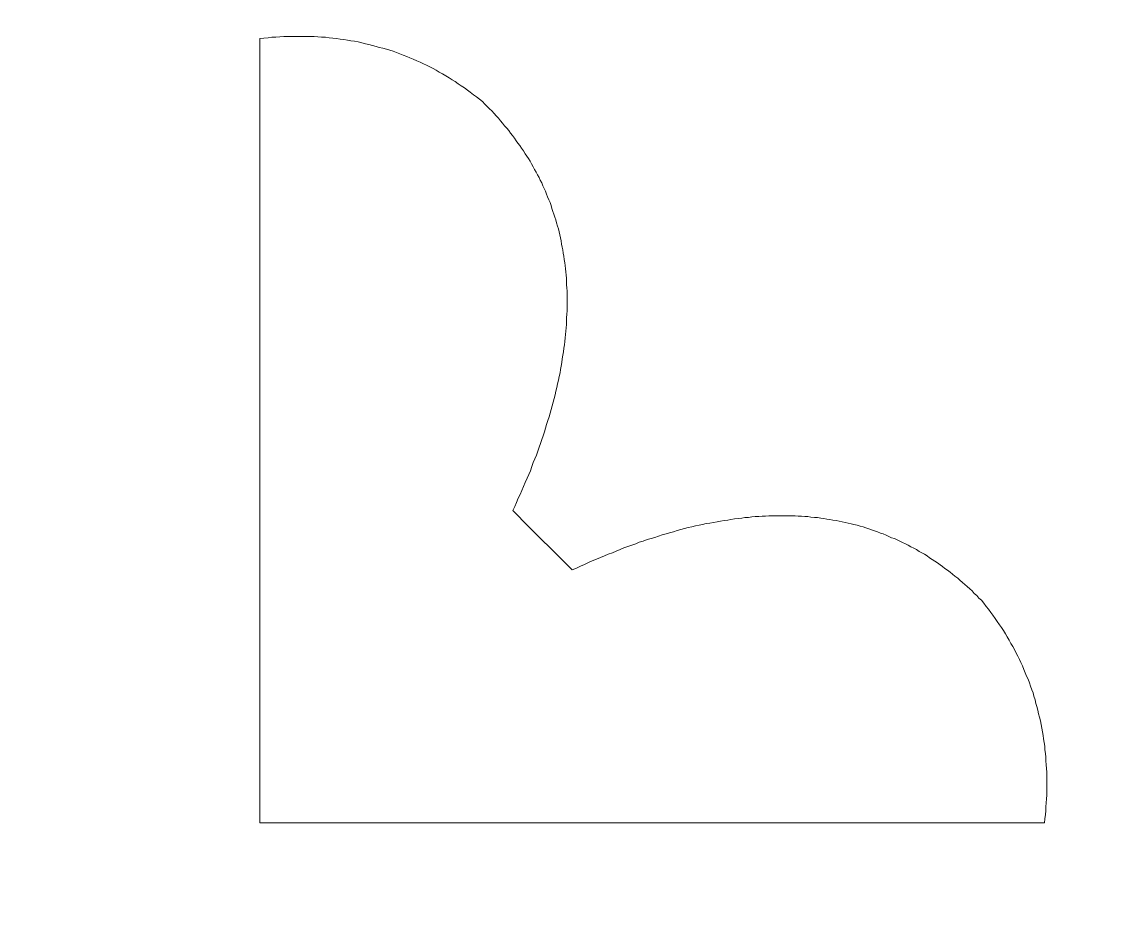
# Model space of a CAD drawing. Header units: centimetres. Extents: x -9.8 to 10, y -7 to 14.1.
# Drawn here: x 7.286 to 8.222, y 0.275 to 1.024 of the extents above; entities that cross this region are included whole.
import ezdxf

# ---------------------------------------------------------------- set-up
doc = ezdxf.new("R2010")
doc.units = ezdxf.units.CM
doc.header["$MEASUREMENT"] = 0
doc.layers.add('layer 1', color=7, linetype='Continuous')

msp = doc.modelspace()

# ---------------------------------------------------------------- linework, layer by layer
at = {"layer": 'layer 1', "color": 114, "lineweight": 9}
for points in [[(-9.82468, 2.6971), (-9.82468, 2.6971), (9.96952, 2.6971), (9.96952, 2.6971), (9.96952, 2.6971), (9.96952, 2.6971), (9.96952, -6.95964), (9.96952, -6.95964), (9.96952, -6.95964), (9.96952, -6.95964), (-9.82468, -6.95964), (-9.82468, -6.95964), (-9.82468, -6.95964), (-9.82468, -6.95964), (-9.82468, 2.6971), (-9.82468, 2.6971)], [(-9.57944, 2.4229), (-9.57944, 2.4229), (9.72428, 2.4229), (9.72428, 2.4229), (9.72428, 2.4229), (9.72428, 2.4229), (9.72428, -6.74336), (9.72428, -6.74336), (9.72428, -6.74336), (9.72428, -6.74336), (-9.57944, -6.74336), (-9.57944, -6.74336), (-9.57944, -6.74336), (-9.57944, -6.74336), (-9.57944, 2.4229), (-9.57944, 2.4229)]]:
    msp.add_open_spline(points, degree=3, knots=[0, 0, 0, 0, 0.2, 0.2, 0.2, 0.2, 0.4, 0.4, 0.4, 0.4, 0.6, 0.6, 0.6, 0.6, 1, 1, 1, 1], dxfattribs=at)
at = {"layer": 'layer 1', "color": 177, "lineweight": 9}
msp.add_open_spline([(7.7529, 0.55816), (7.7529, 0.55816), (7.7529, 0.55816), (7.7529, 0.55816), (7.7529, 0.55816), (7.7529, 0.55816), (7.75643, 0.55961), (7.75643, 0.55961), (7.75643, 0.55961), (7.75643, 0.55961), (7.75975, 0.56127), (7.75975, 0.56127), (7.75975, 0.56127), (7.75975, 0.56127), (7.76328, 0.56273), (7.76328, 0.56273), (7.76328, 0.56273), (7.76328, 0.56273), (7.76681, 0.56439), (7.76681, 0.56439), (7.76681, 0.56439), (7.76681, 0.56439), (7.76993, 0.56584), (7.76993, 0.56584), (7.76993, 0.56584), (7.76993, 0.56584), (7.77346, 0.5673), (7.77346, 0.5673), (7.77346, 0.5673), (7.77346, 0.5673), (7.77678, 0.56875), (7.77678, 0.56875), (7.77678, 0.56875), (7.77678, 0.56875), (7.78031, 0.5702), (7.78031, 0.5702), (7.78031, 0.5702), (7.78031, 0.5702), (7.78343, 0.57166), (7.78343, 0.57166), (7.78343, 0.57166), (7.78343, 0.57166), (7.78696, 0.5727), (7.78696, 0.5727), (7.78696, 0.5727), (7.78696, 0.5727), (7.79028, 0.57415), (7.79028, 0.57415), (7.79028, 0.57415), (7.79028, 0.57415), (7.7936, 0.5754), (7.7936, 0.5754), (7.7936, 0.5754), (7.7936, 0.5754), (7.79672, 0.57685), (7.79672, 0.57685), (7.79672, 0.57685), (7.79672, 0.57685), (7.80004, 0.57809), (7.80004, 0.57809), (7.80004, 0.57809), (7.80004, 0.57809), (7.80336, 0.57913), (7.80336, 0.57913), (7.80336, 0.57913), (7.80336, 0.57913), (7.80689, 0.58038), (7.80689, 0.58038), (7.80689, 0.58038), (7.80689, 0.58038), (7.8098, 0.58163), (7.8098, 0.58163), (7.8098, 0.58163), (7.8098, 0.58163), (7.81312, 0.58266), (7.81312, 0.58266), (7.81312, 0.58266), (7.81312, 0.58266), (7.81644, 0.58391), (7.81644, 0.58391), (7.81644, 0.58391), (7.81644, 0.58391), (7.81977, 0.58495), (7.81977, 0.58495), (7.81977, 0.58495), (7.81977, 0.58495), (7.82288, 0.58578), (7.82288, 0.58578), (7.82288, 0.58578), (7.82288, 0.58578), (7.826, 0.58682), (7.826, 0.58682), (7.826, 0.58682), (7.826, 0.58682), (7.82932, 0.58785), (7.82932, 0.58785), (7.82932, 0.58785), (7.82932, 0.58785), (7.83264, 0.58869), (7.83264, 0.58869), (7.83264, 0.58869), (7.83264, 0.58869), (7.83555, 0.58972), (7.83555, 0.58972), (7.83555, 0.58972), (7.83555, 0.58972), (7.83887, 0.59055), (7.83887, 0.59055), (7.83887, 0.59055), (7.83887, 0.59055), (7.84199, 0.59159), (7.84199, 0.59159), (7.84199, 0.59159), (7.84199, 0.59159), (7.8451, 0.59242), (7.8451, 0.59242), (7.8451, 0.59242), (7.8451, 0.59242), (7.84822, 0.59325), (7.84822, 0.59325), (7.84822, 0.59325), (7.84822, 0.59325), (7.85133, 0.59408), (7.85133, 0.59408), (7.85133, 0.59408), (7.85133, 0.59408), (7.85444, 0.59471), (7.85444, 0.59471), (7.85444, 0.59471), (7.85444, 0.59471), (7.85756, 0.59554), (7.85756, 0.59554), (7.85756, 0.59554), (7.85756, 0.59554), (7.86067, 0.59616), (7.86067, 0.59616), (7.86067, 0.59616), (7.86067, 0.59616), (7.86358, 0.59678), (7.86358, 0.59678), (7.86358, 0.59678), (7.86358, 0.59678), (7.8667, 0.59761), (7.8667, 0.59761), (7.8667, 0.59761), (7.8667, 0.59761), (7.86981, 0.59803), (7.86981, 0.59803), (7.86981, 0.59803), (7.86981, 0.59803), (7.87293, 0.59845), (7.87293, 0.59845), (7.87293, 0.59845), (7.87293, 0.59845), (7.87583, 0.59907), (7.87583, 0.59907), (7.87583, 0.59907), (7.87583, 0.59907), (7.87874, 0.59969), (7.87874, 0.59969), (7.87874, 0.59969), (7.87874, 0.59969), (7.88186, 0.60011), (7.88186, 0.60011), (7.88186, 0.60011), (7.88186, 0.60011), (7.88497, 0.60052), (7.88497, 0.60052), (7.88497, 0.60052), (7.88497, 0.60052), (7.88767, 0.60114), (7.88767, 0.60114), (7.88767, 0.60114), (7.88767, 0.60114), (7.89078, 0.60156), (7.89078, 0.60156), (7.89078, 0.60156), (7.89078, 0.60156), (7.89369, 0.60177), (7.89369, 0.60177), (7.89369, 0.60177), (7.89369, 0.60177), (7.89681, 0.60218), (7.89681, 0.60218), (7.89681, 0.60218), (7.89681, 0.60218), (7.89951, 0.6026), (7.89951, 0.6026), (7.89951, 0.6026), (7.89951, 0.6026), (7.90241, 0.60281), (7.90241, 0.60281), (7.90241, 0.60281), (7.90241, 0.60281), (7.90532, 0.60322), (7.90532, 0.60322), (7.90532, 0.60322), (7.90532, 0.60322), (7.90823, 0.60343), (7.90823, 0.60343), (7.90823, 0.60343), (7.90823, 0.60343), (7.91134, 0.60364), (7.91134, 0.60364), (7.91134, 0.60364), (7.91134, 0.60364), (7.91404, 0.60384), (7.91404, 0.60384), (7.91404, 0.60384), (7.91404, 0.60384), (7.91695, 0.60384), (7.91695, 0.60384), (7.91695, 0.60384), (7.91695, 0.60384), (7.91986, 0.60405), (7.91986, 0.60405), (7.91986, 0.60405), (7.91986, 0.60405), (7.92256, 0.60426), (7.92256, 0.60426), (7.92256, 0.60426), (7.92256, 0.60426), (7.92546, 0.60426), (7.92546, 0.60426), (7.92546, 0.60426), (7.92546, 0.60426), (7.92816, 0.60426), (7.92816, 0.60426), (7.92816, 0.60426), (7.92816, 0.60426), (7.93107, 0.60426), (7.93107, 0.60426), (7.93107, 0.60426), (7.93107, 0.60426), (7.93377, 0.60426), (7.93377, 0.60426), (7.93377, 0.60426), (7.93377, 0.60426), (7.93668, 0.60426), (7.93668, 0.60426), (7.93668, 0.60426), (7.93668, 0.60426), (7.93917, 0.60405), (7.93917, 0.60405), (7.93917, 0.60405), (7.93917, 0.60405), (7.94207, 0.60405), (7.94207, 0.60405), (7.94207, 0.60405), (7.94207, 0.60405), (7.94477, 0.60384), (7.94477, 0.60384), (7.94477, 0.60384), (7.94477, 0.60384), (7.94768, 0.60384), (7.94768, 0.60384), (7.94768, 0.60384), (7.94768, 0.60384), (7.95038, 0.60364), (7.95038, 0.60364), (7.95038, 0.60364), (7.95038, 0.60364), (7.95287, 0.60343), (7.95287, 0.60343), (7.95287, 0.60343), (7.95287, 0.60343), (7.95557, 0.60301), (7.95557, 0.60301), (7.95557, 0.60301), (7.95557, 0.60301), (7.95848, 0.60281), (7.95848, 0.60281), (7.95848, 0.60281), (7.95848, 0.60281), (7.96118, 0.6026), (7.96118, 0.6026), (7.96118, 0.6026), (7.96118, 0.6026), (7.96388, 0.60218), (7.96388, 0.60218), (7.96388, 0.60218), (7.96388, 0.60218), (7.96637, 0.60177), (7.96637, 0.60177), (7.96637, 0.60177), (7.96637, 0.60177), (7.96907, 0.60135), (7.96907, 0.60135), (7.96907, 0.60135), (7.96907, 0.60135), (7.97156, 0.60094), (7.97156, 0.60094), (7.97156, 0.60094), (7.97156, 0.60094), (7.97426, 0.60052), (7.97426, 0.60052), (7.97426, 0.60052), (7.97426, 0.60052), (7.97696, 0.60011), (7.97696, 0.60011), (7.97696, 0.60011), (7.97696, 0.60011), (7.97945, 0.59948), (7.97945, 0.59948), (7.97945, 0.59948), (7.97945, 0.59948), (7.98194, 0.59907), (7.98194, 0.59907), (7.98194, 0.59907), (7.98194, 0.59907), (7.98464, 0.59845), (7.98464, 0.59845), (7.98464, 0.59845), (7.98464, 0.59845), (7.98714, 0.59782), (7.98714, 0.59782), (7.98714, 0.59782), (7.98714, 0.59782), (7.98984, 0.59741), (7.98984, 0.59741), (7.98984, 0.59741), (7.98984, 0.59741), (7.99212, 0.59678), (7.99212, 0.59678), (7.99212, 0.59678), (7.99212, 0.59678), (7.99482, 0.59616), (7.99482, 0.59616), (7.99482, 0.59616), (7.99482, 0.59616), (7.99731, 0.59533), (7.99731, 0.59533), (7.99731, 0.59533), (7.99731, 0.59533), (7.9998, 0.59471), (7.9998, 0.59471), (7.9998, 0.59471), (7.9998, 0.59471), (8.00229, 0.59388), (8.00229, 0.59388), (8.00229, 0.59388), (8.00229, 0.59388), (8.00458, 0.59305), (8.00458, 0.59305), (8.00458, 0.59305), (8.00458, 0.59305), (8.00707, 0.59222), (8.00707, 0.59222), (8.00707, 0.59222), (8.00707, 0.59222), (8.00956, 0.59138), (8.00956, 0.59138), (8.00956, 0.59138), (8.00956, 0.59138), (8.01205, 0.59055), (8.01205, 0.59055), (8.01205, 0.59055), (8.01205, 0.59055), (8.01455, 0.58952), (8.01455, 0.58952), (8.01455, 0.58952), (8.01455, 0.58952), (8.01683, 0.58869), (8.01683, 0.58869), (8.01683, 0.58869), (8.01683, 0.58869), (8.01932, 0.58765), (8.01932, 0.58765), (8.01932, 0.58765), (8.01932, 0.58765), (8.02181, 0.58661), (8.02181, 0.58661), (8.02181, 0.58661), (8.02181, 0.58661), (8.0241, 0.58557), (8.0241, 0.58557), (8.0241, 0.58557), (8.0241, 0.58557), (8.02659, 0.58474), (8.02659, 0.58474), (8.02659, 0.58474), (8.02659, 0.58474), (8.02887, 0.5837), (8.02887, 0.5837), (8.02887, 0.5837), (8.02887, 0.5837), (8.03116, 0.58266), (8.03116, 0.58266), (8.03116, 0.58266), (8.03116, 0.58266), (8.03344, 0.58142), (8.03344, 0.58142), (8.03344, 0.58142), (8.03344, 0.58142), (8.03593, 0.58038), (8.03593, 0.58038), (8.03593, 0.58038), (8.03593, 0.58038), (8.03822, 0.57913), (8.03822, 0.57913), (8.03822, 0.57913), (8.03822, 0.57913), (8.0405, 0.57789), (8.0405, 0.57789), (8.0405, 0.57789), (8.0405, 0.57789), (8.04279, 0.57664), (8.04279, 0.57664), (8.04279, 0.57664), (8.04279, 0.57664), (8.04507, 0.5754), (8.04507, 0.5754), (8.04507, 0.5754), (8.04507, 0.5754), (8.04736, 0.57394), (8.04736, 0.57394), (8.04736, 0.57394), (8.04736, 0.57394), (8.04964, 0.5727), (8.04964, 0.5727), (8.04964, 0.5727), (8.04964, 0.5727), (8.05192, 0.57145), (8.05192, 0.57145), (8.05192, 0.57145), (8.05192, 0.57145), (8.05421, 0.57), (8.05421, 0.57), (8.05421, 0.57), (8.05421, 0.57), (8.05628, 0.56854), (8.05628, 0.56854), (8.05628, 0.56854), (8.05628, 0.56854), (8.05857, 0.56709), (8.05857, 0.56709), (8.05857, 0.56709), (8.05857, 0.56709), (8.06065, 0.56564), (8.06065, 0.56564), (8.06065, 0.56564), (8.06065, 0.56564), (8.06293, 0.56418), (8.06293, 0.56418), (8.06293, 0.56418), (8.06293, 0.56418), (8.06521, 0.56252), (8.06521, 0.56252), (8.06521, 0.56252), (8.06521, 0.56252), (8.06729, 0.56107), (8.06729, 0.56107), (8.06729, 0.56107), (8.06729, 0.56107), (8.06937, 0.55941), (8.06937, 0.55941), (8.06937, 0.55941), (8.06937, 0.55941), (8.07144, 0.55795), (8.07144, 0.55795), (8.07144, 0.55795), (8.07144, 0.55795), (8.07373, 0.55629), (8.07373, 0.55629), (8.07373, 0.55629), (8.07373, 0.55629), (8.0758, 0.55463), (8.0758, 0.55463), (8.0758, 0.55463), (8.0758, 0.55463), (8.07788, 0.55297), (8.07788, 0.55297), (8.07788, 0.55297), (8.07788, 0.55297), (8.08016, 0.5511), (8.08016, 0.5511), (8.08016, 0.5511), (8.08016, 0.5511), (8.08203, 0.54944), (8.08203, 0.54944), (8.08203, 0.54944), (8.08203, 0.54944), (8.08411, 0.54757), (8.08411, 0.54757), (8.08411, 0.54757), (8.08411, 0.54757), (8.08619, 0.54591), (8.08619, 0.54591), (8.08619, 0.54591), (8.08619, 0.54591), (8.08826, 0.54404), (8.08826, 0.54404), (8.08826, 0.54404), (8.08826, 0.54404), (8.09034, 0.54217), (8.09034, 0.54217), (8.09034, 0.54217), (8.09034, 0.54217), (8.09242, 0.5403), (8.09242, 0.5403), (8.09242, 0.5403), (8.09242, 0.5403), (8.09429, 0.53823), (8.09429, 0.53823), (8.09429, 0.53823), (8.09429, 0.53823), (8.09636, 0.53636), (8.09636, 0.53636), (8.09636, 0.53636), (8.09636, 0.53636), (8.09823, 0.53428), (8.09823, 0.53428), (8.09823, 0.53428), (8.09823, 0.53428), (8.10031, 0.53241), (8.10031, 0.53241), (8.10031, 0.53241), (8.10031, 0.53241), (8.10031, 0.53241), (8.10031, 0.53241), (8.10031, 0.53241), (8.10031, 0.53241), (8.10238, 0.52992), (8.10238, 0.52992), (8.10238, 0.52992), (8.10238, 0.52992), (8.10446, 0.52722), (8.10446, 0.52722), (8.10446, 0.52722), (8.10446, 0.52722), (8.10633, 0.52473), (8.10633, 0.52473), (8.10633, 0.52473), (8.10633, 0.52473), (8.1082, 0.52203), (8.1082, 0.52203), (8.1082, 0.52203), (8.1082, 0.52203), (8.11007, 0.51974), (8.11007, 0.51974), (8.11007, 0.51974), (8.11007, 0.51974), (8.11194, 0.51704), (8.11194, 0.51704), (8.11194, 0.51704), (8.11194, 0.51704), (8.1138, 0.51435), (8.1138, 0.51435), (8.1138, 0.51435), (8.1138, 0.51435), (8.11567, 0.51165), (8.11567, 0.51165), (8.11567, 0.51165), (8.11567, 0.51165), (8.11733, 0.50915), (8.11733, 0.50915), (8.11733, 0.50915), (8.11733, 0.50915), (8.1192, 0.50666), (8.1192, 0.50666), (8.1192, 0.50666), (8.1192, 0.50666), (8.12066, 0.50396), (8.12066, 0.50396), (8.12066, 0.50396), (8.12066, 0.50396), (8.12232, 0.50126), (8.12232, 0.50126), (8.12232, 0.50126), (8.12232, 0.50126), (8.12377, 0.49836), (8.12377, 0.49836), (8.12377, 0.49836), (8.12377, 0.49836), (8.12543, 0.49566), (8.12543, 0.49566), (8.12543, 0.49566), (8.12543, 0.49566), (8.12689, 0.49316), (8.12689, 0.49316), (8.12689, 0.49316), (8.12689, 0.49316), (8.12834, 0.49046), (8.12834, 0.49046), (8.12834, 0.49046), (8.12834, 0.49046), (8.12979, 0.48756), (8.12979, 0.48756), (8.12979, 0.48756), (8.12979, 0.48756), (8.13125, 0.48486), (8.13125, 0.48486), (8.13125, 0.48486), (8.13125, 0.48486), (8.1327, 0.48195), (8.1327, 0.48195), (8.1327, 0.48195), (8.1327, 0.48195), (8.13374, 0.47946), (8.13374, 0.47946), (8.13374, 0.47946), (8.13374, 0.47946), (8.13519, 0.47655), (8.13519, 0.47655), (8.13519, 0.47655), (8.13519, 0.47655), (8.13644, 0.47364), (8.13644, 0.47364), (8.13644, 0.47364), (8.13644, 0.47364), (8.13748, 0.47074), (8.13748, 0.47074), (8.13748, 0.47074), (8.13748, 0.47074), (8.13872, 0.46804), (8.13872, 0.46804), (8.13872, 0.46804), (8.13872, 0.46804), (8.13997, 0.46534), (8.13997, 0.46534), (8.13997, 0.46534), (8.13997, 0.46534), (8.14101, 0.46222), (8.14101, 0.46222), (8.14101, 0.46222), (8.14101, 0.46222), (8.14205, 0.45932), (8.14205, 0.45932), (8.14205, 0.45932), (8.14205, 0.45932), (8.14308, 0.45641), (8.14308, 0.45641), (8.14308, 0.45641), (8.14308, 0.45641), (8.14412, 0.45371), (8.14412, 0.45371), (8.14412, 0.45371), (8.14412, 0.45371), (8.14495, 0.4508), (8.14495, 0.4508), (8.14495, 0.4508), (8.14495, 0.4508), (8.14599, 0.44769), (8.14599, 0.44769), (8.14599, 0.44769), (8.14599, 0.44769), (8.14661, 0.44478), (8.14661, 0.44478), (8.14661, 0.44478), (8.14661, 0.44478), (8.14744, 0.44208), (8.14744, 0.44208), (8.14744, 0.44208), (8.14744, 0.44208), (8.14828, 0.43897), (8.14828, 0.43897), (8.14828, 0.43897), (8.14828, 0.43897), (8.1489, 0.43585), (8.1489, 0.43585), (8.1489, 0.43585), (8.1489, 0.43585), (8.14973, 0.43294), (8.14973, 0.43294), (8.14973, 0.43294), (8.14973, 0.43294), (8.15035, 0.42983), (8.15035, 0.42983), (8.15035, 0.42983), (8.15035, 0.42983), (8.15097, 0.42692), (8.15097, 0.42692), (8.15097, 0.42692), (8.15097, 0.42692), (8.1516, 0.42381), (8.1516, 0.42381), (8.1516, 0.42381), (8.1516, 0.42381), (8.15222, 0.42069), (8.15222, 0.42069), (8.15222, 0.42069), (8.15222, 0.42069), (8.15264, 0.41758), (8.15264, 0.41758), (8.15264, 0.41758), (8.15264, 0.41758), (8.15305, 0.41467), (8.15305, 0.41467), (8.15305, 0.41467), (8.15305, 0.41467), (8.15367, 0.41156), (8.15367, 0.41156), (8.15367, 0.41156), (8.15367, 0.41156), (8.15409, 0.40844), (8.15409, 0.40844), (8.15409, 0.40844), (8.15409, 0.40844), (8.1543, 0.40533), (8.1543, 0.40533), (8.1543, 0.40533), (8.1543, 0.40533), (8.15471, 0.40221), (8.15471, 0.40221), (8.15471, 0.40221), (8.15471, 0.40221), (8.15492, 0.3991), (8.15492, 0.3991), (8.15492, 0.3991), (8.15492, 0.3991), (8.15513, 0.39598), (8.15513, 0.39598), (8.15513, 0.39598), (8.15513, 0.39598), (8.15534, 0.39266), (8.15534, 0.39266), (8.15534, 0.39266), (8.15534, 0.39266), (8.15554, 0.38955), (8.15554, 0.38955), (8.15554, 0.38955), (8.15554, 0.38955), (8.15575, 0.38643), (8.15575, 0.38643), (8.15575, 0.38643), (8.15575, 0.38643), (8.15575, 0.38311), (8.15575, 0.38311), (8.15575, 0.38311), (8.15575, 0.38311), (8.15596, 0.37979), (8.15596, 0.37979), (8.15596, 0.37979), (8.15596, 0.37979), (8.15596, 0.37667), (8.15596, 0.37667), (8.15596, 0.37667), (8.15596, 0.37667), (8.15596, 0.37335), (8.15596, 0.37335), (8.15596, 0.37335), (8.15596, 0.37335), (8.15575, 0.37003), (8.15575, 0.37003), (8.15575, 0.37003), (8.15575, 0.37003), (8.15575, 0.3667), (8.15575, 0.3667), (8.15575, 0.3667), (8.15575, 0.3667), (8.15554, 0.36359), (8.15554, 0.36359), (8.15554, 0.36359), (8.15554, 0.36359), (8.15534, 0.36027), (8.15534, 0.36027), (8.15534, 0.36027), (8.15534, 0.36027), (8.15513, 0.35694), (8.15513, 0.35694), (8.15513, 0.35694), (8.15513, 0.35694), (8.15492, 0.35341), (8.15492, 0.35341), (8.15492, 0.35341), (8.15492, 0.35341), (8.15471, 0.3503), (8.15471, 0.3503), (8.15471, 0.3503), (8.15471, 0.3503), (8.1543, 0.34677), (8.1543, 0.34677), (8.1543, 0.34677), (8.1543, 0.34677), (8.15388, 0.34345), (8.15388, 0.34345), (8.15388, 0.34345), (8.15388, 0.34345), (7.48773, 0.34345), (7.48773, 0.34345), (7.48773, 0.34345), (7.48773, 0.34345), (7.48773, 1.0096), (7.48773, 1.0096), (7.48773, 1.0096), (7.48773, 1.0096), (7.48773, 1.0096), (7.48773, 1.0096), (7.48773, 1.0096), (7.48773, 1.0096), (7.49105, 1.01002), (7.49105, 1.01002), (7.49105, 1.01002), (7.49105, 1.01002), (7.49458, 1.01022), (7.49458, 1.01022), (7.49458, 1.01022), (7.49458, 1.01022), (7.4977, 1.01064), (7.4977, 1.01064), (7.4977, 1.01064), (7.4977, 1.01064), (7.50123, 1.01085), (7.50123, 1.01085), (7.50123, 1.01085), (7.50123, 1.01085), (7.50455, 1.01105), (7.50455, 1.01105), (7.50455, 1.01105), (7.50455, 1.01105), (7.50787, 1.01126), (7.50787, 1.01126), (7.50787, 1.01126), (7.50787, 1.01126), (7.51099, 1.01126), (7.51099, 1.01126), (7.51099, 1.01126), (7.51099, 1.01126), (7.51431, 1.01147), (7.51431, 1.01147), (7.51431, 1.01147), (7.51431, 1.01147), (7.51763, 1.01147), (7.51763, 1.01147), (7.51763, 1.01147), (7.51763, 1.01147), (7.52095, 1.01147), (7.52095, 1.01147), (7.52095, 1.01147), (7.52095, 1.01147), (7.52407, 1.01147), (7.52407, 1.01147), (7.52407, 1.01147), (7.52407, 1.01147), (7.52739, 1.01147), (7.52739, 1.01147), (7.52739, 1.01147), (7.52739, 1.01147), (7.53071, 1.01147), (7.53071, 1.01147), (7.53071, 1.01147), (7.53071, 1.01147), (7.53383, 1.01126), (7.53383, 1.01126), (7.53383, 1.01126), (7.53383, 1.01126), (7.53694, 1.01105), (7.53694, 1.01105), (7.53694, 1.01105), (7.53694, 1.01105), (7.54006, 1.01085), (7.54006, 1.01085), (7.54006, 1.01085), (7.54006, 1.01085), (7.54338, 1.01064), (7.54338, 1.01064), (7.54338, 1.01064), (7.54338, 1.01064), (7.54649, 1.01022), (7.54649, 1.01022), (7.54649, 1.01022), (7.54649, 1.01022), (7.54961, 1.01002), (7.54961, 1.01002), (7.54961, 1.01002), (7.54961, 1.01002), (7.55272, 1.0096), (7.55272, 1.0096), (7.55272, 1.0096), (7.55272, 1.0096), (7.55584, 1.00918), (7.55584, 1.00918), (7.55584, 1.00918), (7.55584, 1.00918), (7.55895, 1.00877), (7.55895, 1.00877), (7.55895, 1.00877), (7.55895, 1.00877), (7.56207, 1.00835), (7.56207, 1.00835), (7.56207, 1.00835), (7.56207, 1.00835), (7.56498, 1.00773), (7.56498, 1.00773), (7.56498, 1.00773), (7.56498, 1.00773), (7.56809, 1.00732), (7.56809, 1.00732), (7.56809, 1.00732), (7.56809, 1.00732), (7.5712, 1.00669), (7.5712, 1.00669), (7.5712, 1.00669), (7.5712, 1.00669), (7.57432, 1.00607), (7.57432, 1.00607), (7.57432, 1.00607), (7.57432, 1.00607), (7.57723, 1.00524), (7.57723, 1.00524), (7.57723, 1.00524), (7.57723, 1.00524), (7.58013, 1.00462), (7.58013, 1.00462), (7.58013, 1.00462), (7.58013, 1.00462), (7.58325, 1.00379), (7.58325, 1.00379), (7.58325, 1.00379), (7.58325, 1.00379), (7.58636, 1.00295), (7.58636, 1.00295), (7.58636, 1.00295), (7.58636, 1.00295), (7.58906, 1.00212), (7.58906, 1.00212), (7.58906, 1.00212), (7.58906, 1.00212), (7.59197, 1.00129), (7.59197, 1.00129), (7.59197, 1.00129), (7.59197, 1.00129), (7.59508, 1.00046), (7.59508, 1.00046), (7.59508, 1.00046), (7.59508, 1.00046), (7.59799, 0.99963), (7.59799, 0.99963), (7.59799, 0.99963), (7.59799, 0.99963), (7.6009, 0.9988), (7.6009, 0.9988), (7.6009, 0.9988), (7.6009, 0.9988), (7.6036, 0.99776), (7.6036, 0.99776), (7.6036, 0.99776), (7.6036, 0.99776), (7.60651, 0.99673), (7.60651, 0.99673), (7.60651, 0.99673), (7.60651, 0.99673), (7.60941, 0.99548), (7.60941, 0.99548), (7.60941, 0.99548), (7.60941, 0.99548), (7.61232, 0.99444), (7.61232, 0.99444), (7.61232, 0.99444), (7.61232, 0.99444), (7.61502, 0.9932), (7.61502, 0.9932), (7.61502, 0.9932), (7.61502, 0.9932), (7.61793, 0.99195), (7.61793, 0.99195), (7.61793, 0.99195), (7.61793, 0.99195), (7.62083, 0.9907), (7.62083, 0.9907), (7.62083, 0.9907), (7.62083, 0.9907), (7.62374, 0.98946), (7.62374, 0.98946), (7.62374, 0.98946), (7.62374, 0.98946), (7.62644, 0.988), (7.62644, 0.988), (7.62644, 0.988), (7.62644, 0.988), (7.62914, 0.98697), (7.62914, 0.98697), (7.62914, 0.98697), (7.62914, 0.98697), (7.63184, 0.98551), (7.63184, 0.98551), (7.63184, 0.98551), (7.63184, 0.98551), (7.63475, 0.98406), (7.63475, 0.98406), (7.63475, 0.98406), (7.63475, 0.98406), (7.63745, 0.9826), (7.63745, 0.9826), (7.63745, 0.9826), (7.63745, 0.9826), (7.63994, 0.98115), (7.63994, 0.98115), (7.63994, 0.98115), (7.63994, 0.98115), (7.64264, 0.97949), (7.64264, 0.97949), (7.64264, 0.97949), (7.64264, 0.97949), (7.64554, 0.97783), (7.64554, 0.97783), (7.64554, 0.97783), (7.64554, 0.97783), (7.64824, 0.97617), (7.64824, 0.97617), (7.64824, 0.97617), (7.64824, 0.97617), (7.65094, 0.97451), (7.65094, 0.97451), (7.65094, 0.97451), (7.65094, 0.97451), (7.65344, 0.97305), (7.65344, 0.97305), (7.65344, 0.97305), (7.65344, 0.97305), (7.65593, 0.97118), (7.65593, 0.97118), (7.65593, 0.97118), (7.65593, 0.97118), (7.65863, 0.96952), (7.65863, 0.96952), (7.65863, 0.96952), (7.65863, 0.96952), (7.66133, 0.96765), (7.66133, 0.96765), (7.66133, 0.96765), (7.66133, 0.96765), (7.66403, 0.96578), (7.66403, 0.96578), (7.66403, 0.96578), (7.66403, 0.96578), (7.66631, 0.96392), (7.66631, 0.96392), (7.66631, 0.96392), (7.66631, 0.96392), (7.66901, 0.96184), (7.66901, 0.96184), (7.66901, 0.96184), (7.66901, 0.96184), (7.6715, 0.96018), (7.6715, 0.96018), (7.6715, 0.96018), (7.6715, 0.96018), (7.6742, 0.9581), (7.6742, 0.9581), (7.6742, 0.9581), (7.6742, 0.9581), (7.67669, 0.95603), (7.67669, 0.95603), (7.67669, 0.95603), (7.67669, 0.95603), (7.67669, 0.95603), (7.67669, 0.95603), (7.67669, 0.95603), (7.67669, 0.95603), (7.67877, 0.95395), (7.67877, 0.95395), (7.67877, 0.95395), (7.67877, 0.95395), (7.68064, 0.95187), (7.68064, 0.95187), (7.68064, 0.95187), (7.68064, 0.95187), (7.68251, 0.95), (7.68251, 0.95), (7.68251, 0.95), (7.68251, 0.95), (7.68458, 0.94813), (7.68458, 0.94813), (7.68458, 0.94813), (7.68458, 0.94813), (7.68645, 0.94606), (7.68645, 0.94606), (7.68645, 0.94606), (7.68645, 0.94606), (7.68832, 0.94398), (7.68832, 0.94398), (7.68832, 0.94398), (7.68832, 0.94398), (7.69019, 0.9419), (7.69019, 0.9419), (7.69019, 0.9419), (7.69019, 0.9419), (7.69185, 0.93983), (7.69185, 0.93983), (7.69185, 0.93983), (7.69185, 0.93983), (7.69372, 0.93775), (7.69372, 0.93775), (7.69372, 0.93775), (7.69372, 0.93775), (7.69538, 0.93547), (7.69538, 0.93547), (7.69538, 0.93547), (7.69538, 0.93547), (7.69725, 0.9336), (7.69725, 0.9336), (7.69725, 0.9336), (7.69725, 0.9336), (7.69891, 0.93152), (7.69891, 0.93152), (7.69891, 0.93152), (7.69891, 0.93152), (7.70057, 0.92924), (7.70057, 0.92924), (7.70057, 0.92924), (7.70057, 0.92924), (7.70223, 0.92716), (7.70223, 0.92716), (7.70223, 0.92716), (7.70223, 0.92716), (7.7039, 0.92488), (7.7039, 0.92488), (7.7039, 0.92488), (7.7039, 0.92488), (7.70535, 0.9228), (7.70535, 0.9228), (7.70535, 0.9228), (7.70535, 0.9228), (7.7068, 0.92072), (7.7068, 0.92072), (7.7068, 0.92072), (7.7068, 0.92072), (7.70846, 0.91865), (7.70846, 0.91865), (7.70846, 0.91865), (7.70846, 0.91865), (7.70992, 0.91636), (7.70992, 0.91636), (7.70992, 0.91636), (7.70992, 0.91636), (7.71137, 0.91408), (7.71137, 0.91408), (7.71137, 0.91408), (7.71137, 0.91408), (7.71282, 0.91179), (7.71282, 0.91179), (7.71282, 0.91179), (7.71282, 0.91179), (7.71428, 0.90972), (7.71428, 0.90972), (7.71428, 0.90972), (7.71428, 0.90972), (7.71573, 0.90764), (7.71573, 0.90764), (7.71573, 0.90764), (7.71573, 0.90764), (7.71719, 0.90536), (7.71719, 0.90536), (7.71719, 0.90536), (7.71719, 0.90536), (7.71822, 0.90307), (7.71822, 0.90307), (7.71822, 0.90307), (7.71822, 0.90307), (7.71968, 0.90058), (7.71968, 0.90058), (7.71968, 0.90058), (7.71968, 0.90058), (7.72092, 0.8983), (7.72092, 0.8983), (7.72092, 0.8983), (7.72092, 0.8983), (7.72217, 0.89622), (7.72217, 0.89622), (7.72217, 0.89622), (7.72217, 0.89622), (7.72342, 0.89394), (7.72342, 0.89394), (7.72342, 0.89394), (7.72342, 0.89394), (7.72466, 0.89165), (7.72466, 0.89165), (7.72466, 0.89165), (7.72466, 0.89165), (7.7257, 0.88916), (7.7257, 0.88916), (7.7257, 0.88916), (7.7257, 0.88916), (7.72695, 0.88688), (7.72695, 0.88688), (7.72695, 0.88688), (7.72695, 0.88688), (7.72798, 0.88438), (7.72798, 0.88438), (7.72798, 0.88438), (7.72798, 0.88438), (7.72902, 0.88231), (7.72902, 0.88231), (7.72902, 0.88231), (7.72902, 0.88231), (7.73027, 0.87982), (7.73027, 0.87982), (7.73027, 0.87982), (7.73027, 0.87982), (7.73089, 0.87732), (7.73089, 0.87732), (7.73089, 0.87732), (7.73089, 0.87732), (7.73193, 0.87504), (7.73193, 0.87504), (7.73193, 0.87504), (7.73193, 0.87504), (7.73297, 0.87255), (7.73297, 0.87255), (7.73297, 0.87255), (7.73297, 0.87255), (7.73401, 0.87026), (7.73401, 0.87026), (7.73401, 0.87026), (7.73401, 0.87026), (7.73484, 0.86777), (7.73484, 0.86777), (7.73484, 0.86777), (7.73484, 0.86777), (7.73567, 0.86528), (7.73567, 0.86528), (7.73567, 0.86528), (7.73567, 0.86528), (7.7365, 0.86279), (7.7365, 0.86279), (7.7365, 0.86279), (7.7365, 0.86279), (7.73733, 0.8603), (7.73733, 0.8603), (7.73733, 0.8603), (7.73733, 0.8603), (7.73816, 0.8578), (7.73816, 0.8578), (7.73816, 0.8578), (7.73816, 0.8578), (7.73899, 0.85552), (7.73899, 0.85552), (7.73899, 0.85552), (7.73899, 0.85552), (7.73961, 0.85303), (7.73961, 0.85303), (7.73961, 0.85303), (7.73961, 0.85303), (7.74044, 0.85033), (7.74044, 0.85033), (7.74044, 0.85033), (7.74044, 0.85033), (7.74107, 0.84784), (7.74107, 0.84784), (7.74107, 0.84784), (7.74107, 0.84784), (7.74169, 0.84535), (7.74169, 0.84535), (7.74169, 0.84535), (7.74169, 0.84535), (7.74231, 0.84285), (7.74231, 0.84285), (7.74231, 0.84285), (7.74231, 0.84285), (7.74293, 0.84036), (7.74293, 0.84036), (7.74293, 0.84036), (7.74293, 0.84036), (7.74356, 0.83766), (7.74356, 0.83766), (7.74356, 0.83766), (7.74356, 0.83766), (7.74377, 0.83496), (7.74377, 0.83496), (7.74377, 0.83496), (7.74377, 0.83496), (7.74439, 0.83247), (7.74439, 0.83247), (7.74439, 0.83247), (7.74439, 0.83247), (7.7448, 0.82998), (7.7448, 0.82998), (7.7448, 0.82998), (7.7448, 0.82998), (7.74522, 0.82728), (7.74522, 0.82728), (7.74522, 0.82728), (7.74522, 0.82728), (7.74563, 0.82458), (7.74563, 0.82458), (7.74563, 0.82458), (7.74563, 0.82458), (7.74605, 0.82188), (7.74605, 0.82188), (7.74605, 0.82188), (7.74605, 0.82188), (7.74646, 0.81918), (7.74646, 0.81918), (7.74646, 0.81918), (7.74646, 0.81918), (7.74688, 0.81669), (7.74688, 0.81669), (7.74688, 0.81669), (7.74688, 0.81669), (7.74709, 0.81399), (7.74709, 0.81399), (7.74709, 0.81399), (7.74709, 0.81399), (7.7473, 0.81129), (7.7473, 0.81129), (7.7473, 0.81129), (7.7473, 0.81129), (7.74771, 0.80859), (7.74771, 0.80859), (7.74771, 0.80859), (7.74771, 0.80859), (7.74792, 0.80589), (7.74792, 0.80589), (7.74792, 0.80589), (7.74792, 0.80589), (7.74813, 0.80319), (7.74813, 0.80319), (7.74813, 0.80319), (7.74813, 0.80319), (7.74813, 0.80049), (7.74813, 0.80049), (7.74813, 0.80049), (7.74813, 0.80049), (7.74833, 0.79779), (7.74833, 0.79779), (7.74833, 0.79779), (7.74833, 0.79779), (7.74854, 0.79489), (7.74854, 0.79489), (7.74854, 0.79489), (7.74854, 0.79489), (7.74854, 0.79239), (7.74854, 0.79239), (7.74854, 0.79239), (7.74854, 0.79239), (7.74854, 0.78949), (7.74854, 0.78949), (7.74854, 0.78949), (7.74854, 0.78949), (7.74854, 0.78658), (7.74854, 0.78658), (7.74854, 0.78658), (7.74854, 0.78658), (7.74854, 0.78388), (7.74854, 0.78388), (7.74854, 0.78388), (7.74854, 0.78388), (7.74854, 0.78097), (7.74854, 0.78097), (7.74854, 0.78097), (7.74854, 0.78097), (7.74854, 0.77827), (7.74854, 0.77827), (7.74854, 0.77827), (7.74854, 0.77827), (7.74833, 0.77537), (7.74833, 0.77537), (7.74833, 0.77537), (7.74833, 0.77537), (7.74813, 0.77246), (7.74813, 0.77246), (7.74813, 0.77246), (7.74813, 0.77246), (7.74813, 0.76955), (7.74813, 0.76955), (7.74813, 0.76955), (7.74813, 0.76955), (7.74792, 0.76664), (7.74792, 0.76664), (7.74792, 0.76664), (7.74792, 0.76664), (7.74771, 0.76395), (7.74771, 0.76395), (7.74771, 0.76395), (7.74771, 0.76395), (7.7475, 0.76104), (7.7475, 0.76104), (7.7475, 0.76104), (7.7475, 0.76104), (7.74709, 0.75813), (7.74709, 0.75813), (7.74709, 0.75813), (7.74709, 0.75813), (7.74688, 0.75522), (7.74688, 0.75522), (7.74688, 0.75522), (7.74688, 0.75522), (7.74646, 0.75232), (7.74646, 0.75232), (7.74646, 0.75232), (7.74646, 0.75232), (7.74626, 0.74941), (7.74626, 0.74941), (7.74626, 0.74941), (7.74626, 0.74941), (7.74584, 0.7465), (7.74584, 0.7465), (7.74584, 0.7465), (7.74584, 0.7465), (7.74543, 0.74339), (7.74543, 0.74339), (7.74543, 0.74339), (7.74543, 0.74339), (7.7448, 0.74048), (7.7448, 0.74048), (7.7448, 0.74048), (7.7448, 0.74048), (7.74439, 0.73757), (7.74439, 0.73757), (7.74439, 0.73757), (7.74439, 0.73757), (7.74397, 0.73446), (7.74397, 0.73446), (7.74397, 0.73446), (7.74397, 0.73446), (7.74356, 0.73134), (7.74356, 0.73134), (7.74356, 0.73134), (7.74356, 0.73134), (7.74293, 0.72844), (7.74293, 0.72844), (7.74293, 0.72844), (7.74293, 0.72844), (7.74252, 0.72553), (7.74252, 0.72553), (7.74252, 0.72553), (7.74252, 0.72553), (7.7419, 0.72241), (7.7419, 0.72241), (7.7419, 0.72241), (7.7419, 0.72241), (7.74107, 0.7193), (7.74107, 0.7193), (7.74107, 0.7193), (7.74107, 0.7193), (7.74044, 0.71618), (7.74044, 0.71618), (7.74044, 0.71618), (7.74044, 0.71618), (7.73982, 0.71328), (7.73982, 0.71328), (7.73982, 0.71328), (7.73982, 0.71328), (7.73899, 0.71016), (7.73899, 0.71016), (7.73899, 0.71016), (7.73899, 0.71016), (7.73837, 0.70705), (7.73837, 0.70705), (7.73837, 0.70705), (7.73837, 0.70705), (7.73754, 0.70373), (7.73754, 0.70373), (7.73754, 0.70373), (7.73754, 0.70373), (7.7367, 0.70082), (7.7367, 0.70082), (7.7367, 0.70082), (7.7367, 0.70082), (7.73587, 0.6977), (7.73587, 0.6977), (7.73587, 0.6977), (7.73587, 0.6977), (7.73484, 0.69438), (7.73484, 0.69438), (7.73484, 0.69438), (7.73484, 0.69438), (7.73401, 0.69127), (7.73401, 0.69127), (7.73401, 0.69127), (7.73401, 0.69127), (7.73317, 0.68836), (7.73317, 0.68836), (7.73317, 0.68836), (7.73317, 0.68836), (7.73214, 0.68504), (7.73214, 0.68504), (7.73214, 0.68504), (7.73214, 0.68504), (7.7311, 0.68171), (7.7311, 0.68171), (7.7311, 0.68171), (7.7311, 0.68171), (7.73027, 0.6786), (7.73027, 0.6786), (7.73027, 0.6786), (7.73027, 0.6786), (7.72923, 0.67548), (7.72923, 0.67548), (7.72923, 0.67548), (7.72923, 0.67548), (7.72819, 0.67216), (7.72819, 0.67216), (7.72819, 0.67216), (7.72819, 0.67216), (7.72695, 0.66884), (7.72695, 0.66884), (7.72695, 0.66884), (7.72695, 0.66884), (7.72591, 0.66552), (7.72591, 0.66552), (7.72591, 0.66552), (7.72591, 0.66552), (7.72466, 0.6624), (7.72466, 0.6624), (7.72466, 0.6624), (7.72466, 0.6624), (7.72362, 0.65908), (7.72362, 0.65908), (7.72362, 0.65908), (7.72362, 0.65908), (7.72238, 0.65576), (7.72238, 0.65576), (7.72238, 0.65576), (7.72238, 0.65576), (7.72113, 0.65244), (7.72113, 0.65244), (7.72113, 0.65244), (7.72113, 0.65244), (7.71968, 0.64932), (7.71968, 0.64932), (7.71968, 0.64932), (7.71968, 0.64932), (7.71843, 0.646), (7.71843, 0.646), (7.71843, 0.646), (7.71843, 0.646), (7.71739, 0.64247), (7.71739, 0.64247), (7.71739, 0.64247), (7.71739, 0.64247), (7.71594, 0.63915), (7.71594, 0.63915), (7.71594, 0.63915), (7.71594, 0.63915), (7.71449, 0.63603), (7.71449, 0.63603), (7.71449, 0.63603), (7.71449, 0.63603), (7.71303, 0.6325), (7.71303, 0.6325), (7.71303, 0.6325), (7.71303, 0.6325), (7.71158, 0.62918), (7.71158, 0.62918), (7.71158, 0.62918), (7.71158, 0.62918), (7.71013, 0.62565), (7.71013, 0.62565), (7.71013, 0.62565), (7.71013, 0.62565), (7.70867, 0.62233), (7.70867, 0.62233), (7.70867, 0.62233), (7.70867, 0.62233), (7.70701, 0.619), (7.70701, 0.619), (7.70701, 0.619), (7.70701, 0.619), (7.70556, 0.61547), (7.70556, 0.61547), (7.70556, 0.61547), (7.70556, 0.61547), (7.7041, 0.61194), (7.7041, 0.61194), (7.7041, 0.61194), (7.7041, 0.61194), (7.70244, 0.60862), (7.70244, 0.60862), (7.70244, 0.60862), (7.70244, 0.60862), (7.70244, 0.60862), (7.70244, 0.60862), (7.70244, 0.60862), (7.70244, 0.60862), (7.71615, 0.59491), (7.71615, 0.59491), (7.71615, 0.59491), (7.71615, 0.59491), (7.72196, 0.58889), (7.72196, 0.58889), (7.72196, 0.58889), (7.72196, 0.58889), (7.72757, 0.58329), (7.72757, 0.58329), (7.72757, 0.58329), (7.72757, 0.58329), (7.73317, 0.57768), (7.73317, 0.57768), (7.73317, 0.57768), (7.73317, 0.57768), (7.7392, 0.57187), (7.7392, 0.57187), (7.7392, 0.57187), (7.7392, 0.57187), (7.7529, 0.55816), (7.7529, 0.55816)], degree=3, knots=[0, 0, 0, 0, 0.002513, 0.002513, 0.002513, 0.002513, 0.005025, 0.005025, 0.005025, 0.005025, 0.007538, 0.007538, 0.007538, 0.007538, 0.01005, 0.01005, 0.01005, 0.01005, 0.012563, 0.012563, 0.012563, 0.012563, 0.015075, 0.015075, 0.015075, 0.015075, 0.017588, 0.017588, 0.017588, 0.017588, 0.020101, 0.020101, 0.020101, 0.020101, 0.022613, 0.022613, 0.022613, 0.022613, 0.025126, 0.025126, 0.025126, 0.025126, 0.027638, 0.027638, 0.027638, 0.027638, 0.030151, 0.030151, 0.030151, 0.030151, 0.032663, 0.032663, 0.032663, 0.032663, 0.035176, 0.035176, 0.035176, 0.035176, 0.037688, 0.037688, 0.037688, 0.037688, 0.040201, 0.040201, 0.040201, 0.040201, 0.042714, 0.042714, 0.042714, 0.042714, 0.045226, 0.045226, 0.045226, 0.045226, 0.047739, 0.047739, 0.047739, 0.047739, 0.050251, 0.050251, 0.050251, 0.050251, 0.052764, 0.052764, 0.052764, 0.052764, 0.055276, 0.055276, 0.055276, 0.055276, 0.057789, 0.057789, 0.057789, 0.057789, 0.060302, 0.060302, 0.060302, 0.060302, 0.062814, 0.062814, 0.062814, 0.062814, 0.065327, 0.065327, 0.065327, 0.065327, 0.067839, 0.067839, 0.067839, 0.067839, 0.070352, 0.070352, 0.070352, 0.070352, 0.072864, 0.072864, 0.072864, 0.072864, 0.075377, 0.075377, 0.075377, 0.075377, 0.077889, 0.077889, 0.077889, 0.077889, 0.080402, 0.080402, 0.080402, 0.080402, 0.082915, 0.082915, 0.082915, 0.082915, 0.085427, 0.085427, 0.085427, 0.085427, 0.08794, 0.08794, 0.08794, 0.08794, 0.090452, 0.090452, 0.090452, 0.090452, 0.092965, 0.092965, 0.092965, 0.092965, 0.095477, 0.095477, 0.095477, 0.095477, 0.09799, 0.09799, 0.09799, 0.09799, 0.100503, 0.100503, 0.100503, 0.100503, 0.103015, 0.103015, 0.103015, 0.103015, 0.105528, 0.105528, 0.105528, 0.105528, 0.10804, 0.10804, 0.10804, 0.10804, 0.110553, 0.110553, 0.110553, 0.110553, 0.113065, 0.113065, 0.113065, 0.113065, 0.115578, 0.115578, 0.115578, 0.115578, 0.11809, 0.11809, 0.11809, 0.11809, 0.120603, 0.120603, 0.120603, 0.120603, 0.123116, 0.123116, 0.123116, 0.123116, 0.125628, 0.125628, 0.125628, 0.125628, 0.128141, 0.128141, 0.128141, 0.128141, 0.130653, 0.130653, 0.130653, 0.130653, 0.133166, 0.133166, 0.133166, 0.133166, 0.135678, 0.135678, 0.135678, 0.135678, 0.138191, 0.138191, 0.138191, 0.138191, 0.140704, 0.140704, 0.140704, 0.140704, 0.143216, 0.143216, 0.143216, 0.143216, 0.145729, 0.145729, 0.145729, 0.145729, 0.148241, 0.148241, 0.148241, 0.148241, 0.150754, 0.150754, 0.150754, 0.150754, 0.153266, 0.153266, 0.153266, 0.153266, 0.155779, 0.155779, 0.155779, 0.155779, 0.158291, 0.158291, 0.158291, 0.158291, 0.160804, 0.160804, 0.160804, 0.160804, 0.163317, 0.163317, 0.163317, 0.163317, 0.165829, 0.165829, 0.165829, 0.165829, 0.168342, 0.168342, 0.168342, 0.168342, 0.170854, 0.170854, 0.170854, 0.170854, 0.173367, 0.173367, 0.173367, 0.173367, 0.175879, 0.175879, 0.175879, 0.175879, 0.178392, 0.178392, 0.178392, 0.178392, 0.180905, 0.180905, 0.180905, 0.180905, 0.183417, 0.183417, 0.183417, 0.183417, 0.18593, 0.18593, 0.18593, 0.18593, 0.188442, 0.188442, 0.188442, 0.188442, 0.190955, 0.190955, 0.190955, 0.190955, 0.193467, 0.193467, 0.193467, 0.193467, 0.19598, 0.19598, 0.19598, 0.19598, 0.198492, 0.198492, 0.198492, 0.198492, 0.201005, 0.201005, 0.201005, 0.201005, 0.203518, 0.203518, 0.203518, 0.203518, 0.20603, 0.20603, 0.20603, 0.20603, 0.208543, 0.208543, 0.208543, 0.208543, 0.211055, 0.211055, 0.211055, 0.211055, 0.213568, 0.213568, 0.213568, 0.213568, 0.21608, 0.21608, 0.21608, 0.21608, 0.218593, 0.218593, 0.218593, 0.218593, 0.221106, 0.221106, 0.221106, 0.221106, 0.223618, 0.223618, 0.223618, 0.223618, 0.226131, 0.226131, 0.226131, 0.226131, 0.228643, 0.228643, 0.228643, 0.228643, 0.231156, 0.231156, 0.231156, 0.231156, 0.233668, 0.233668, 0.233668, 0.233668, 0.236181, 0.236181, 0.236181, 0.236181, 0.238693, 0.238693, 0.238693, 0.238693, 0.241206, 0.241206, 0.241206, 0.241206, 0.243719, 0.243719, 0.243719, 0.243719, 0.246231, 0.246231, 0.246231, 0.246231, 0.248744, 0.248744, 0.248744, 0.248744, 0.251256, 0.251256, 0.251256, 0.251256, 0.253769, 0.253769, 0.253769, 0.253769, 0.256281, 0.256281, 0.256281, 0.256281, 0.258794, 0.258794, 0.258794, 0.258794, 0.261307, 0.261307, 0.261307, 0.261307, 0.263819, 0.263819, 0.263819, 0.263819, 0.266332, 0.266332, 0.266332, 0.266332, 0.268844, 0.268844, 0.268844, 0.268844, 0.271357, 0.271357, 0.271357, 0.271357, 0.273869, 0.273869, 0.273869, 0.273869, 0.276382, 0.276382, 0.276382, 0.276382, 0.278894, 0.278894, 0.278894, 0.278894, 0.281407, 0.281407, 0.281407, 0.281407, 0.28392, 0.28392, 0.28392, 0.28392, 0.286432, 0.286432, 0.286432, 0.286432, 0.288945, 0.288945, 0.288945, 0.288945, 0.291457, 0.291457, 0.291457, 0.291457, 0.29397, 0.29397, 0.29397, 0.29397, 0.296482, 0.296482, 0.296482, 0.296482, 0.298995, 0.298995, 0.298995, 0.298995, 0.301508, 0.301508, 0.301508, 0.301508, 0.30402, 0.30402, 0.30402, 0.30402, 0.306533, 0.306533, 0.306533, 0.306533, 0.309045, 0.309045, 0.309045, 0.309045, 0.311558, 0.311558, 0.311558, 0.311558, 0.31407, 0.31407, 0.31407, 0.31407, 0.316583, 0.316583, 0.316583, 0.316583, 0.319095, 0.319095, 0.319095, 0.319095, 0.321608, 0.321608, 0.321608, 0.321608, 0.324121, 0.324121, 0.324121, 0.324121, 0.326633, 0.326633, 0.326633, 0.326633, 0.329146, 0.329146, 0.329146, 0.329146, 0.331658, 0.331658, 0.331658, 0.331658, 0.334171, 0.334171, 0.334171, 0.334171, 0.336683, 0.336683, 0.336683, 0.336683, 0.339196, 0.339196, 0.339196, 0.339196, 0.341709, 0.341709, 0.341709, 0.341709, 0.344221, 0.344221, 0.344221, 0.344221, 0.346734, 0.346734, 0.346734, 0.346734, 0.349246, 0.349246, 0.349246, 0.349246, 0.351759, 0.351759, 0.351759, 0.351759, 0.354271, 0.354271, 0.354271, 0.354271, 0.356784, 0.356784, 0.356784, 0.356784, 0.359296, 0.359296, 0.359296, 0.359296, 0.361809, 0.361809, 0.361809, 0.361809, 0.364322, 0.364322, 0.364322, 0.364322, 0.366834, 0.366834, 0.366834, 0.366834, 0.369347, 0.369347, 0.369347, 0.369347, 0.371859, 0.371859, 0.371859, 0.371859, 0.374372, 0.374372, 0.374372, 0.374372, 0.376884, 0.376884, 0.376884, 0.376884, 0.379397, 0.379397, 0.379397, 0.379397, 0.38191, 0.38191, 0.38191, 0.38191, 0.384422, 0.384422, 0.384422, 0.384422, 0.386935, 0.386935, 0.386935, 0.386935, 0.389447, 0.389447, 0.389447, 0.389447, 0.39196, 0.39196, 0.39196, 0.39196, 0.394472, 0.394472, 0.394472, 0.394472, 0.396985, 0.396985, 0.396985, 0.396985, 0.399497, 0.399497, 0.399497, 0.399497, 0.40201, 0.40201, 0.40201, 0.40201, 0.404523, 0.404523, 0.404523, 0.404523, 0.407035, 0.407035, 0.407035, 0.407035, 0.409548, 0.409548, 0.409548, 0.409548, 0.41206, 0.41206, 0.41206, 0.41206, 0.414573, 0.414573, 0.414573, 0.414573, 0.417085, 0.417085, 0.417085, 0.417085, 0.419598, 0.419598, 0.419598, 0.419598, 0.422111, 0.422111, 0.422111, 0.422111, 0.424623, 0.424623, 0.424623, 0.424623, 0.427136, 0.427136, 0.427136, 0.427136, 0.429648, 0.429648, 0.429648, 0.429648, 0.432161, 0.432161, 0.432161, 0.432161, 0.434673, 0.434673, 0.434673, 0.434673, 0.437186, 0.437186, 0.437186, 0.437186, 0.439698, 0.439698, 0.439698, 0.439698, 0.442211, 0.442211, 0.442211, 0.442211, 0.444724, 0.444724, 0.444724, 0.444724, 0.447236, 0.447236, 0.447236, 0.447236, 0.449749, 0.449749, 0.449749, 0.449749, 0.452261, 0.452261, 0.452261, 0.452261, 0.454774, 0.454774, 0.454774, 0.454774, 0.457286, 0.457286, 0.457286, 0.457286, 0.459799, 0.459799, 0.459799, 0.459799, 0.462312, 0.462312, 0.462312, 0.462312, 0.464824, 0.464824, 0.464824, 0.464824, 0.467337, 0.467337, 0.467337, 0.467337, 0.469849, 0.469849, 0.469849, 0.469849, 0.472362, 0.472362, 0.472362, 0.472362, 0.474874, 0.474874, 0.474874, 0.474874, 0.477387, 0.477387, 0.477387, 0.477387, 0.479899, 0.479899, 0.479899, 0.479899, 0.482412, 0.482412, 0.482412, 0.482412, 0.484925, 0.484925, 0.484925, 0.484925, 0.487437, 0.487437, 0.487437, 0.487437, 0.48995, 0.48995, 0.48995, 0.48995, 0.492462, 0.492462, 0.492462, 0.492462, 0.494975, 0.494975, 0.494975, 0.494975, 0.497487, 0.497487, 0.497487, 0.497487, 0.5, 0.5, 0.5, 0.5, 0.502513, 0.502513, 0.502513, 0.502513, 0.505025, 0.505025, 0.505025, 0.505025, 0.507538, 0.507538, 0.507538, 0.507538, 0.51005, 0.51005, 0.51005, 0.51005, 0.512563, 0.512563, 0.512563, 0.512563, 0.515075, 0.515075, 0.515075, 0.515075, 0.517588, 0.517588, 0.517588, 0.517588, 0.520101, 0.520101, 0.520101, 0.520101, 0.522613, 0.522613, 0.522613, 0.522613, 0.525126, 0.525126, 0.525126, 0.525126, 0.527638, 0.527638, 0.527638, 0.527638, 0.530151, 0.530151, 0.530151, 0.530151, 0.532663, 0.532663, 0.532663, 0.532663, 0.535176, 0.535176, 0.535176, 0.535176, 0.537688, 0.537688, 0.537688, 0.537688, 0.540201, 0.540201, 0.540201, 0.540201, 0.542714, 0.542714, 0.542714, 0.542714, 0.545226, 0.545226, 0.545226, 0.545226, 0.547739, 0.547739, 0.547739, 0.547739, 0.550251, 0.550251, 0.550251, 0.550251, 0.552764, 0.552764, 0.552764, 0.552764, 0.555276, 0.555276, 0.555276, 0.555276, 0.557789, 0.557789, 0.557789, 0.557789, 0.560302, 0.560302, 0.560302, 0.560302, 0.562814, 0.562814, 0.562814, 0.562814, 0.565327, 0.565327, 0.565327, 0.565327, 0.567839, 0.567839, 0.567839, 0.567839, 0.570352, 0.570352, 0.570352, 0.570352, 0.572864, 0.572864, 0.572864, 0.572864, 0.575377, 0.575377, 0.575377, 0.575377, 0.577889, 0.577889, 0.577889, 0.577889, 0.580402, 0.580402, 0.580402, 0.580402, 0.582915, 0.582915, 0.582915, 0.582915, 0.585427, 0.585427, 0.585427, 0.585427, 0.58794, 0.58794, 0.58794, 0.58794, 0.590452, 0.590452, 0.590452, 0.590452, 0.592965, 0.592965, 0.592965, 0.592965, 0.595477, 0.595477, 0.595477, 0.595477, 0.59799, 0.59799, 0.59799, 0.59799, 0.600503, 0.600503, 0.600503, 0.600503, 0.603015, 0.603015, 0.603015, 0.603015, 0.605528, 0.605528, 0.605528, 0.605528, 0.60804, 0.60804, 0.60804, 0.60804, 0.610553, 0.610553, 0.610553, 0.610553, 0.613065, 0.613065, 0.613065, 0.613065, 0.615578, 0.615578, 0.615578, 0.615578, 0.61809, 0.61809, 0.61809, 0.61809, 0.620603, 0.620603, 0.620603, 0.620603, 0.623116, 0.623116, 0.623116, 0.623116, 0.625628, 0.625628, 0.625628, 0.625628, 0.628141, 0.628141, 0.628141, 0.628141, 0.630653, 0.630653, 0.630653, 0.630653, 0.633166, 0.633166, 0.633166, 0.633166, 0.635678, 0.635678, 0.635678, 0.635678, 0.638191, 0.638191, 0.638191, 0.638191, 0.640704, 0.640704, 0.640704, 0.640704, 0.643216, 0.643216, 0.643216, 0.643216, 0.645729, 0.645729, 0.645729, 0.645729, 0.648241, 0.648241, 0.648241, 0.648241, 0.650754, 0.650754, 0.650754, 0.650754, 0.653266, 0.653266, 0.653266, 0.653266, 0.655779, 0.655779, 0.655779, 0.655779, 0.658291, 0.658291, 0.658291, 0.658291, 0.660804, 0.660804, 0.660804, 0.660804, 0.663317, 0.663317, 0.663317, 0.663317, 0.665829, 0.665829, 0.665829, 0.665829, 0.668342, 0.668342, 0.668342, 0.668342, 0.670854, 0.670854, 0.670854, 0.670854, 0.673367, 0.673367, 0.673367, 0.673367, 0.675879, 0.675879, 0.675879, 0.675879, 0.678392, 0.678392, 0.678392, 0.678392, 0.680905, 0.680905, 0.680905, 0.680905, 0.683417, 0.683417, 0.683417, 0.683417, 0.68593, 0.68593, 0.68593, 0.68593, 0.688442, 0.688442, 0.688442, 0.688442, 0.690955, 0.690955, 0.690955, 0.690955, 0.693467, 0.693467, 0.693467, 0.693467, 0.69598, 0.69598, 0.69598, 0.69598, 0.698492, 0.698492, 0.698492, 0.698492, 0.701005, 0.701005, 0.701005, 0.701005, 0.703518, 0.703518, 0.703518, 0.703518, 0.70603, 0.70603, 0.70603, 0.70603, 0.708543, 0.708543, 0.708543, 0.708543, 0.711055, 0.711055, 0.711055, 0.711055, 0.713568, 0.713568, 0.713568, 0.713568, 0.71608, 0.71608, 0.71608, 0.71608, 0.718593, 0.718593, 0.718593, 0.718593, 0.721106, 0.721106, 0.721106, 0.721106, 0.723618, 0.723618, 0.723618, 0.723618, 0.726131, 0.726131, 0.726131, 0.726131, 0.728643, 0.728643, 0.728643, 0.728643, 0.731156, 0.731156, 0.731156, 0.731156, 0.733668, 0.733668, 0.733668, 0.733668, 0.736181, 0.736181, 0.736181, 0.736181, 0.738693, 0.738693, 0.738693, 0.738693, 0.741206, 0.741206, 0.741206, 0.741206, 0.743719, 0.743719, 0.743719, 0.743719, 0.746231, 0.746231, 0.746231, 0.746231, 0.748744, 0.748744, 0.748744, 0.748744, 0.751256, 0.751256, 0.751256, 0.751256, 0.753769, 0.753769, 0.753769, 0.753769, 0.756281, 0.756281, 0.756281, 0.756281, 0.758794, 0.758794, 0.758794, 0.758794, 0.761307, 0.761307, 0.761307, 0.761307, 0.763819, 0.763819, 0.763819, 0.763819, 0.766332, 0.766332, 0.766332, 0.766332, 0.768844, 0.768844, 0.768844, 0.768844, 0.771357, 0.771357, 0.771357, 0.771357, 0.773869, 0.773869, 0.773869, 0.773869, 0.776382, 0.776382, 0.776382, 0.776382, 0.778894, 0.778894, 0.778894, 0.778894, 0.781407, 0.781407, 0.781407, 0.781407, 0.78392, 0.78392, 0.78392, 0.78392, 0.786432, 0.786432, 0.786432, 0.786432, 0.788945, 0.788945, 0.788945, 0.788945, 0.791457, 0.791457, 0.791457, 0.791457, 0.79397, 0.79397, 0.79397, 0.79397, 0.796482, 0.796482, 0.796482, 0.796482, 0.798995, 0.798995, 0.798995, 0.798995, 0.801508, 0.801508, 0.801508, 0.801508, 0.80402, 0.80402, 0.80402, 0.80402, 0.806533, 0.806533, 0.806533, 0.806533, 0.809045, 0.809045, 0.809045, 0.809045, 0.811558, 0.811558, 0.811558, 0.811558, 0.81407, 0.81407, 0.81407, 0.81407, 0.816583, 0.816583, 0.816583, 0.816583, 0.819095, 0.819095, 0.819095, 0.819095, 0.821608, 0.821608, 0.821608, 0.821608, 0.824121, 0.824121, 0.824121, 0.824121, 0.826633, 0.826633, 0.826633, 0.826633, 0.829146, 0.829146, 0.829146, 0.829146, 0.831658, 0.831658, 0.831658, 0.831658, 0.834171, 0.834171, 0.834171, 0.834171, 0.836683, 0.836683, 0.836683, 0.836683, 0.839196, 0.839196, 0.839196, 0.839196, 0.841709, 0.841709, 0.841709, 0.841709, 0.844221, 0.844221, 0.844221, 0.844221, 0.846734, 0.846734, 0.846734, 0.846734, 0.849246, 0.849246, 0.849246, 0.849246, 0.851759, 0.851759, 0.851759, 0.851759, 0.854271, 0.854271, 0.854271, 0.854271, 0.856784, 0.856784, 0.856784, 0.856784, 0.859296, 0.859296, 0.859296, 0.859296, 0.861809, 0.861809, 0.861809, 0.861809, 0.864322, 0.864322, 0.864322, 0.864322, 0.866834, 0.866834, 0.866834, 0.866834, 0.869347, 0.869347, 0.869347, 0.869347, 0.871859, 0.871859, 0.871859, 0.871859, 0.874372, 0.874372, 0.874372, 0.874372, 0.876884, 0.876884, 0.876884, 0.876884, 0.879397, 0.879397, 0.879397, 0.879397, 0.88191, 0.88191, 0.88191, 0.88191, 0.884422, 0.884422, 0.884422, 0.884422, 0.886935, 0.886935, 0.886935, 0.886935, 0.889447, 0.889447, 0.889447, 0.889447, 0.89196, 0.89196, 0.89196, 0.89196, 0.894472, 0.894472, 0.894472, 0.894472, 0.896985, 0.896985, 0.896985, 0.896985, 0.899497, 0.899497, 0.899497, 0.899497, 0.90201, 0.90201, 0.90201, 0.90201, 0.904523, 0.904523, 0.904523, 0.904523, 0.907035, 0.907035, 0.907035, 0.907035, 0.909548, 0.909548, 0.909548, 0.909548, 0.91206, 0.91206, 0.91206, 0.91206, 0.914573, 0.914573, 0.914573, 0.914573, 0.917085, 0.917085, 0.917085, 0.917085, 0.919598, 0.919598, 0.919598, 0.919598, 0.922111, 0.922111, 0.922111, 0.922111, 0.924623, 0.924623, 0.924623, 0.924623, 0.927136, 0.927136, 0.927136, 0.927136, 0.929648, 0.929648, 0.929648, 0.929648, 0.932161, 0.932161, 0.932161, 0.932161, 0.934673, 0.934673, 0.934673, 0.934673, 0.937186, 0.937186, 0.937186, 0.937186, 0.939698, 0.939698, 0.939698, 0.939698, 0.942211, 0.942211, 0.942211, 0.942211, 0.944724, 0.944724, 0.944724, 0.944724, 0.947236, 0.947236, 0.947236, 0.947236, 0.949749, 0.949749, 0.949749, 0.949749, 0.952261, 0.952261, 0.952261, 0.952261, 0.954774, 0.954774, 0.954774, 0.954774, 0.957286, 0.957286, 0.957286, 0.957286, 0.959799, 0.959799, 0.959799, 0.959799, 0.962312, 0.962312, 0.962312, 0.962312, 0.964824, 0.964824, 0.964824, 0.964824, 0.967337, 0.967337, 0.967337, 0.967337, 0.969849, 0.969849, 0.969849, 0.969849, 0.972362, 0.972362, 0.972362, 0.972362, 0.974874, 0.974874, 0.974874, 0.974874, 0.977387, 0.977387, 0.977387, 0.977387, 0.979899, 0.979899, 0.979899, 0.979899, 0.982412, 0.982412, 0.982412, 0.982412, 0.984925, 0.984925, 0.984925, 0.984925, 0.987437, 0.987437, 0.987437, 0.987437, 0.98995, 0.98995, 0.98995, 0.98995, 0.992462, 0.992462, 0.992462, 0.992462, 0.994975, 0.994975, 0.994975, 0.994975, 1, 1, 1, 1], dxfattribs=at)

doc.saveas('drawing.dxf')
